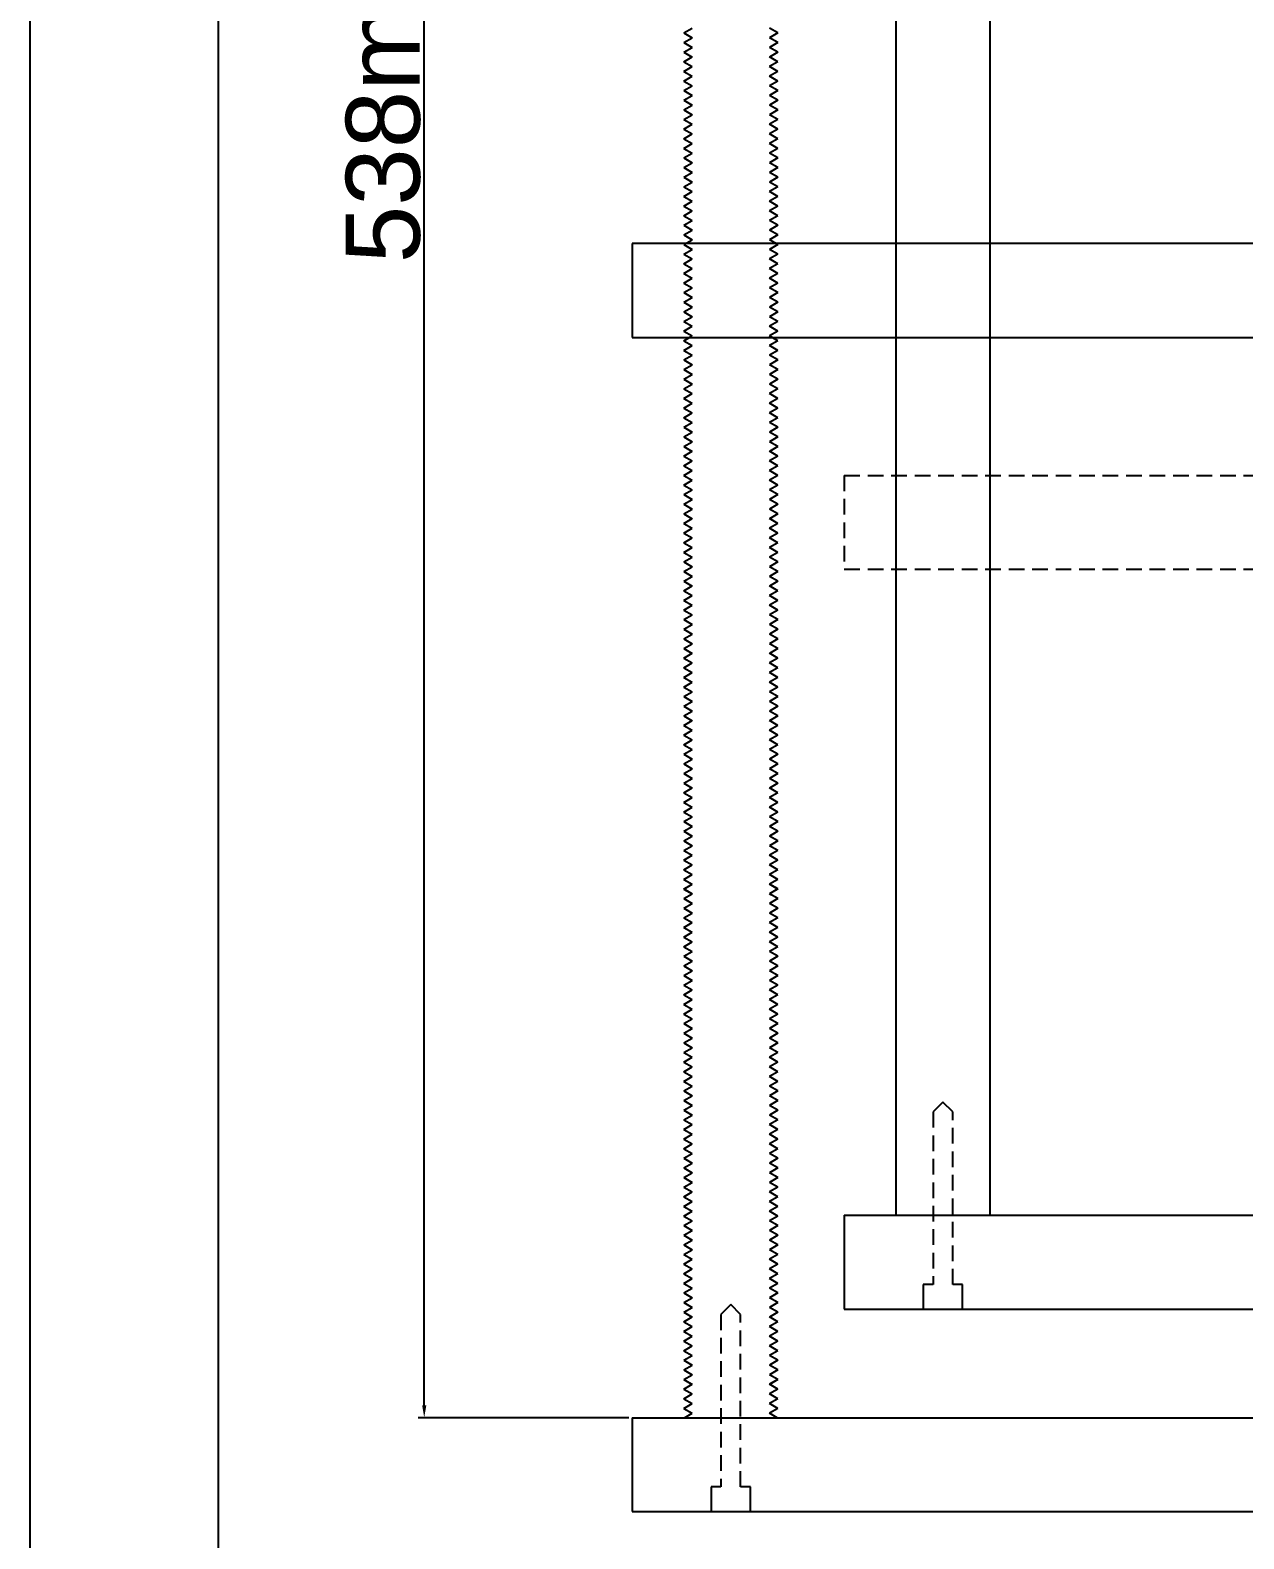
# Model space of a CAD drawing. Header units: centimetres. Extents: x 6534 to 31506, y 42826 to 109107.
# Drawn here: x 19655.5 to 19901.5, y 44688.5 to 44994.4 of the extents above; entities that cross this region are included whole.
import ezdxf

# ---------------------------------------------------------------- set-up
doc = ezdxf.new("R2010")
doc.units = ezdxf.units.CM
doc.header["$LTSCALE"] = 0.5
doc.linetypes.add('DASHED2', pattern=[9.525, 6.35, -3.175])
doc.styles.get("Standard").update_dxf_attribs({"font": 'arial.ttf'})
doc.dimstyles.new('ISO-25', dxfattribs={"dimtxt": 15, "dimasz": 2.5, "dimexe": 1.25, "dimexo": 0.625, "dimtad": 1, "dimtxsty": 'Standard', "dimcen": 2.5, "dimclrd": 1, "dimclre": 1, "dimadec": 0, "dimazin": 0, "dimtfac": 1, "dimtmove": 0, "dimatfit": 3, "dimfxl": 1, "dimarcsym": 0})

# ---------------------------------------------------------------- blocks, each defined once
blk = doc.blocks.new('*D563')
at = {"color": 1, "lineweight": -2, "transparency": 16777216}
for p, q in [((19796.83, 45251.08), (19734.08, 45251.08)), ((19735.33, 44715.58), (19735.33, 45248.58)), ((19776.83, 44713.08), (19734.08, 44713.08))]:
    blk.add_line(p, q, dxfattribs=at)
at = {"color": 1, "transparency": 16777216}
for points in [[(19734.91, 45248.58), (19735.75, 45248.58), (19735.33, 45251.08)], [(19734.91, 44715.58), (19735.75, 44715.58), (19735.33, 44713.08)]]:
    blk.add_solid(points, dxfattribs=at)
at = {"layer": 'Defpoints', "color": 0, "transparency": 16777216}
for p in [(19735.33, 45251.08), (19797.46, 45251.08), (19777.46, 44713.08)]:
    blk.add_point(p, dxfattribs=at)
at = {"color": 0, "transparency": 16777216, "insert": (19727.04, 44982.08), "char_height": 15, "attachment_point": 5, "rotation": 90}
blk.add_mtext('538mm', dxfattribs=at)

msp = doc.modelspace()

# ---------------------------------------------------------------- linework, layer by layer
for p, q in [((19655.456, 44447.984), (19655.456, 45527.984)), ((19693.556, 45512.203), (19693.556, 44447.984)), ((19830.939, 45294.134), (19830.939, 44754.134)), ((19849.981, 45294.134), (19849.981, 44754.134)), ((19787.931, 44993.834), (19789.623, 44994.811)), ((19806.981, 44993.834), (19805.289, 44994.811)), ((19787.931, 44993.834), (19789.623, 44992.858)), ((19787.931, 44991.884), (19789.623, 44992.861)), ((19787.931, 44991.884), (19789.623, 44990.908)), ((19806.981, 44993.834), (19805.289, 44992.858)), ((19806.981, 44991.884), (19805.289, 44992.861)), ((19806.981, 44991.884), (19805.289, 44990.908)), ((19787.934, 44989.933), (19789.626, 44990.909)), ((19787.934, 44989.933), (19789.626, 44988.956)), ((19787.934, 44987.983), (19789.626, 44988.959)), ((19806.978, 44989.933), (19805.286, 44990.909)), ((19806.978, 44989.933), (19805.286, 44988.956)), ((19806.978, 44987.983), (19805.286, 44988.959)), ((19787.934, 44987.983), (19789.626, 44987.006)), ((19787.934, 44986.033), (19789.626, 44987.009)), ((19787.934, 44986.033), (19789.626, 44985.056)), ((19806.978, 44987.983), (19805.286, 44987.006)), ((19806.978, 44986.033), (19805.286, 44987.009)), ((19806.978, 44986.033), (19805.286, 44985.056)), ((19787.934, 44984.083), (19789.626, 44985.059)), ((19787.934, 44984.083), (19788.411, 44983.808)), ((19787.934, 44984.083), (19789.626, 44983.106)), ((19787.934, 44982.133), (19789.626, 44983.109)), ((19787.934, 44982.133), (19789.626, 44981.156)), ((19806.978, 44984.083), (19805.286, 44985.059)), ((19806.984, 44984.083), (19805.292, 44983.106)), ((19806.984, 44982.133), (19805.292, 44983.109)), ((19806.984, 44982.133), (19805.292, 44981.156)), ((19806.978, 44984.083), (19806.501, 44983.808)), ((19787.934, 44980.183), (19789.626, 44981.159)), ((19787.934, 44980.183), (19789.626, 44979.206)), ((19787.934, 44978.233), (19789.626, 44979.209)), ((19806.984, 44980.183), (19805.292, 44981.159)), ((19806.984, 44980.183), (19805.292, 44979.206)), ((19806.984, 44978.233), (19805.292, 44979.209)), ((19787.934, 44978.233), (19789.626, 44977.256)), ((19787.934, 44976.283), (19789.626, 44977.259)), ((19787.934, 44976.283), (19789.626, 44975.306)), ((19806.984, 44978.233), (19805.292, 44977.256)), ((19806.984, 44976.283), (19805.292, 44977.259)), ((19806.984, 44976.283), (19805.292, 44975.306)), ((19787.934, 44974.333), (19789.626, 44975.309)), ((19787.934, 44974.333), (19789.626, 44973.356)), ((19787.934, 44972.383), (19789.626, 44973.359)), ((19806.984, 44974.333), (19805.292, 44975.309)), ((19806.984, 44974.333), (19805.292, 44973.356)), ((19806.984, 44972.383), (19805.292, 44973.359)), ((19787.934, 44972.383), (19789.626, 44971.406)), ((19787.934, 44970.433), (19789.626, 44971.409)), ((19787.934, 44970.433), (19789.626, 44969.456)), ((19806.984, 44972.383), (19805.292, 44971.406)), ((19806.984, 44970.433), (19805.292, 44971.409)), ((19806.984, 44970.433), (19805.292, 44969.456)), ((19787.934, 44968.483), (19789.626, 44969.459)), ((19787.934, 44968.483), (19789.626, 44967.506)), ((19787.934, 44966.533), (19789.626, 44967.509)), ((19806.984, 44968.483), (19805.292, 44969.459)), ((19806.984, 44968.483), (19805.292, 44967.506)), ((19806.984, 44966.533), (19805.292, 44967.509)), ((19787.934, 44966.533), (19789.626, 44965.556)), ((19787.934, 44964.583), (19789.626, 44965.559)), ((19787.934, 44964.583), (19789.626, 44963.606)), ((19806.984, 44966.533), (19805.292, 44965.556)), ((19806.984, 44964.583), (19805.292, 44965.559)), ((19806.984, 44964.583), (19805.292, 44963.606)), ((19787.934, 44962.633), (19789.626, 44963.609)), ((19787.934, 44962.633), (19789.626, 44961.656)), ((19787.934, 44960.683), (19789.626, 44961.659)), ((19787.934, 44960.683), (19789.626, 44959.706)), ((19787.935, 44960.681), (19789.628, 44959.704)), ((19806.984, 44962.633), (19805.292, 44963.609)), ((19806.984, 44962.633), (19805.292, 44961.656)), ((19806.984, 44960.683), (19805.292, 44961.659)), ((19806.984, 44960.683), (19805.292, 44959.706)), ((19806.985, 44960.681), (19805.293, 44959.704)), ((19787.935, 44958.731), (19789.628, 44959.708)), ((19787.935, 44958.731), (19789.628, 44957.754)), ((19787.935, 44956.781), (19789.628, 44957.758)), ((19806.985, 44958.731), (19805.293, 44959.708)), ((19806.985, 44958.731), (19805.293, 44957.754)), ((19806.985, 44956.781), (19805.293, 44957.758)), ((19787.935, 44956.781), (19789.628, 44955.804)), ((19787.935, 44954.831), (19789.628, 44955.808)), ((19787.935, 44954.831), (19789.628, 44953.854)), ((19806.985, 44956.781), (19805.293, 44955.804)), ((19806.985, 44954.831), (19805.293, 44955.808)), ((19806.985, 44954.831), (19805.293, 44953.854)), ((19787.935, 44952.881), (19789.628, 44953.858)), ((19787.935, 44952.881), (19789.628, 44951.904)), ((19787.935, 44950.931), (19789.628, 44951.908)), ((19806.985, 44952.881), (19805.293, 44953.858)), ((19806.985, 44952.881), (19805.293, 44951.904)), ((19806.985, 44950.931), (19805.293, 44951.908)), ((20083.456, 44951.134), (19777.456, 44951.134)), ((19777.456, 44951.134), (19777.456, 44932.084)), ((19787.935, 44950.931), (19789.628, 44949.954)), ((19787.935, 44948.981), (19789.628, 44949.958)), ((19787.935, 44948.981), (19789.628, 44948.004)), ((19806.985, 44950.931), (19805.293, 44949.954)), ((19806.985, 44948.981), (19805.293, 44949.958)), ((19806.985, 44948.981), (19805.293, 44948.004)), ((19787.935, 44947.031), (19789.628, 44948.008)), ((19787.935, 44947.031), (19789.628, 44946.054)), ((19787.935, 44945.081), (19789.628, 44946.058)), ((19806.985, 44947.031), (19805.293, 44948.008)), ((19806.985, 44947.031), (19805.293, 44946.054)), ((19806.985, 44945.081), (19805.293, 44946.058)), ((19787.935, 44945.081), (19789.628, 44944.104)), ((19787.935, 44943.131), (19789.628, 44944.108)), ((19787.935, 44943.131), (19789.628, 44942.154)), ((19806.985, 44945.081), (19805.293, 44944.104)), ((19806.985, 44943.131), (19805.293, 44944.108)), ((19806.985, 44943.131), (19805.293, 44942.154)), ((19787.935, 44941.181), (19789.628, 44942.158)), ((19787.935, 44941.181), (19789.628, 44940.204)), ((19787.935, 44939.231), (19789.628, 44940.208)), ((19806.985, 44941.181), (19805.293, 44942.158)), ((19806.985, 44941.181), (19805.293, 44940.204)), ((19806.985, 44939.231), (19805.293, 44940.208)), ((19787.935, 44939.231), (19789.628, 44938.254)), ((19787.935, 44937.281), (19789.628, 44938.258)), ((19787.935, 44937.281), (19789.628, 44936.304)), ((19787.935, 44935.331), (19789.628, 44936.308)), ((19806.985, 44939.231), (19805.293, 44938.254)), ((19806.985, 44937.281), (19805.293, 44938.258)), ((19806.985, 44937.281), (19805.293, 44936.304)), ((19806.985, 44935.331), (19805.293, 44936.308)), ((19787.935, 44935.331), (19789.628, 44934.354)), ((19787.935, 44933.381), (19789.628, 44934.358)), ((19787.935, 44933.381), (19789.628, 44932.404)), ((19806.985, 44935.331), (19805.293, 44934.354)), ((19806.985, 44933.381), (19805.293, 44934.358)), ((19806.985, 44933.381), (19805.293, 44932.404)), ((19777.456, 44932.084), (20083.456, 44932.084)), ((19787.935, 44931.431), (19789.628, 44932.408)), ((19787.935, 44931.431), (19789.628, 44930.454)), ((19787.935, 44929.481), (19789.628, 44930.458)), ((19806.985, 44931.431), (19805.293, 44932.408)), ((19806.985, 44931.431), (19805.293, 44930.454)), ((19806.985, 44929.481), (19805.293, 44930.458)), ((19787.935, 44929.481), (19789.628, 44928.504)), ((19787.935, 44927.531), (19789.628, 44928.508)), ((19787.935, 44927.531), (19789.628, 44926.554)), ((19806.985, 44929.481), (19805.293, 44928.504)), ((19806.985, 44927.531), (19805.293, 44928.508)), ((19806.985, 44927.531), (19805.293, 44926.554)), ((19787.935, 44925.581), (19789.628, 44926.558)), ((19787.935, 44925.581), (19789.628, 44924.604)), ((19787.935, 44923.631), (19789.628, 44924.608)), ((19806.985, 44925.581), (19805.293, 44926.558)), ((19806.985, 44925.581), (19805.293, 44924.604)), ((19806.985, 44923.631), (19805.293, 44924.608)), ((19787.935, 44923.631), (19789.628, 44922.654)), ((19787.935, 44921.681), (19789.628, 44922.658)), ((19787.935, 44921.681), (19789.628, 44920.704)), ((19806.985, 44923.631), (19805.293, 44922.654)), ((19806.985, 44921.681), (19805.293, 44922.658)), ((19806.985, 44921.681), (19805.293, 44920.704)), ((19787.935, 44919.731), (19789.628, 44920.708)), ((19787.935, 44919.731), (19789.628, 44918.754)), ((19787.935, 44917.781), (19789.628, 44918.758)), ((19806.985, 44919.731), (19805.293, 44920.708)), ((19806.985, 44919.731), (19805.293, 44918.754)), ((19806.985, 44917.781), (19805.293, 44918.758)), ((19787.935, 44917.781), (19789.628, 44916.804)), ((19787.935, 44915.831), (19789.628, 44916.808)), ((19787.935, 44915.831), (19789.628, 44914.854)), ((19787.935, 44913.881), (19789.628, 44914.858)), ((19806.985, 44917.781), (19805.293, 44916.804)), ((19806.985, 44915.831), (19805.293, 44916.808)), ((19806.985, 44915.831), (19805.293, 44914.854)), ((19806.985, 44913.881), (19805.293, 44914.858)), ((19787.935, 44913.881), (19789.628, 44912.904)), ((19787.935, 44911.931), (19789.628, 44912.908)), ((19787.935, 44911.931), (19789.628, 44910.954)), ((19806.985, 44913.881), (19805.293, 44912.904)), ((19806.985, 44911.931), (19805.293, 44912.908)), ((19806.985, 44911.931), (19805.293, 44910.954)), ((19787.935, 44909.981), (19789.628, 44910.958)), ((19787.935, 44909.981), (19789.628, 44909.004)), ((19787.935, 44908.031), (19789.628, 44909.008)), ((19806.985, 44909.981), (19805.293, 44910.958)), ((19806.985, 44909.981), (19805.293, 44909.004)), ((19806.985, 44908.031), (19805.293, 44909.008)), ((19787.935, 44908.031), (19789.628, 44907.054)), ((19787.935, 44906.081), (19789.628, 44907.058)), ((19787.935, 44906.081), (19789.628, 44905.104)), ((19806.985, 44908.031), (19805.293, 44907.054)), ((19806.985, 44906.081), (19805.293, 44907.058)), ((19806.985, 44906.081), (19805.293, 44905.104)), ((19787.939, 44904.129), (19789.631, 44905.106)), ((19787.939, 44904.129), (19789.631, 44903.152)), ((19787.939, 44902.179), (19789.631, 44903.156)), ((19806.982, 44904.129), (19805.29, 44905.106)), ((19806.982, 44904.129), (19805.29, 44903.152)), ((19806.982, 44902.179), (19805.29, 44903.156)), ((19787.939, 44902.179), (19789.631, 44901.202)), ((19787.939, 44900.229), (19789.631, 44901.206)), ((19787.939, 44900.229), (19789.631, 44899.252)), ((19806.982, 44902.179), (19805.29, 44901.202)), ((19806.982, 44900.229), (19805.29, 44901.206)), ((19806.982, 44900.229), (19805.29, 44899.252)), ((19787.939, 44898.279), (19789.631, 44899.256)), ((19787.939, 44898.279), (19788.415, 44898.004)), ((19787.939, 44898.279), (19789.631, 44897.302)), ((19787.939, 44896.329), (19789.631, 44897.306)), ((19806.982, 44898.279), (19805.29, 44899.256)), ((19806.989, 44898.279), (19805.297, 44897.302)), ((19806.989, 44896.329), (19805.297, 44897.306)), ((19806.982, 44898.279), (19806.506, 44898.004)), ((19787.939, 44896.329), (19789.631, 44895.352)), ((19787.939, 44894.379), (19789.631, 44895.356)), ((19787.939, 44894.379), (19789.631, 44893.402)), ((19787.939, 44892.429), (19789.631, 44893.406)), ((19806.989, 44896.329), (19805.297, 44895.352)), ((19806.989, 44894.379), (19805.297, 44895.356)), ((19806.989, 44894.379), (19805.297, 44893.402)), ((19806.989, 44892.429), (19805.297, 44893.406)), ((19787.939, 44892.429), (19789.631, 44891.452)), ((19787.939, 44890.479), (19789.631, 44891.456)), ((19787.939, 44890.479), (19789.631, 44889.502)), ((19806.989, 44892.429), (19805.297, 44891.452)), ((19806.989, 44890.479), (19805.297, 44891.456)), ((19806.989, 44890.479), (19805.297, 44889.502)), ((19787.939, 44888.529), (19789.631, 44889.506)), ((19787.939, 44888.529), (19789.631, 44887.552)), ((19787.939, 44886.579), (19789.631, 44887.556)), ((19806.989, 44888.529), (19805.297, 44889.506)), ((19806.989, 44888.529), (19805.297, 44887.552)), ((19806.989, 44886.579), (19805.297, 44887.556)), ((19787.939, 44886.579), (19789.631, 44885.602)), ((19787.939, 44884.629), (19789.631, 44885.606)), ((19787.939, 44884.629), (19789.631, 44883.652)), ((19806.989, 44886.579), (19805.297, 44885.602)), ((19806.989, 44884.629), (19805.297, 44885.606)), ((19806.989, 44884.629), (19805.297, 44883.652)), ((19787.939, 44882.679), (19789.631, 44883.656)), ((19787.939, 44882.679), (19789.631, 44881.702)), ((19787.939, 44880.729), (19789.631, 44881.706)), ((19806.989, 44882.679), (19805.297, 44883.656)), ((19806.989, 44882.679), (19805.297, 44881.702)), ((19806.989, 44880.729), (19805.297, 44881.706)), ((19787.939, 44880.729), (19789.631, 44879.752)), ((19787.939, 44878.779), (19789.631, 44879.756)), ((19787.939, 44878.779), (19789.631, 44877.802)), ((19806.989, 44880.729), (19805.297, 44879.752)), ((19806.989, 44878.779), (19805.297, 44879.756)), ((19806.989, 44878.779), (19805.297, 44877.802)), ((19787.939, 44876.829), (19789.631, 44877.806)), ((19787.939, 44876.829), (19789.631, 44875.852)), ((19787.939, 44874.879), (19789.631, 44875.856)), ((19806.989, 44876.829), (19805.297, 44877.806)), ((19806.989, 44876.829), (19805.297, 44875.852)), ((19806.989, 44874.879), (19805.297, 44875.856)), ((19787.939, 44874.879), (19789.631, 44873.902)), ((19787.939, 44872.925), (19789.631, 44873.902)), ((19787.939, 44872.925), (19789.631, 44871.948)), ((19806.989, 44874.879), (19805.297, 44873.902)), ((19806.989, 44872.925), (19805.297, 44873.902)), ((19806.989, 44872.925), (19805.297, 44871.948)), ((19787.939, 44870.975), (19789.631, 44871.952)), ((19787.939, 44870.975), (19789.631, 44869.998)), ((19787.939, 44869.025), (19789.631, 44870.002)), ((19787.939, 44869.025), (19789.631, 44868.048)), ((19806.989, 44870.975), (19805.297, 44871.952)), ((19806.989, 44870.975), (19805.297, 44869.998)), ((19806.989, 44869.025), (19805.297, 44870.002)), ((19806.989, 44869.025), (19805.297, 44868.048)), ((19787.939, 44867.075), (19789.631, 44868.052)), ((19787.939, 44867.075), (19789.631, 44866.098)), ((19787.939, 44865.125), (19789.631, 44866.102)), ((19806.989, 44867.075), (19805.297, 44868.052)), ((19806.989, 44867.075), (19805.297, 44866.098)), ((19806.989, 44865.125), (19805.297, 44866.102)), ((19787.939, 44865.125), (19789.631, 44864.148)), ((19787.939, 44863.175), (19789.631, 44864.152)), ((19787.939, 44863.175), (19789.631, 44862.198)), ((19806.989, 44865.125), (19805.297, 44864.148)), ((19806.989, 44863.175), (19805.297, 44864.152)), ((19806.989, 44863.175), (19805.297, 44862.198)), ((19787.939, 44861.225), (19789.631, 44862.202)), ((19787.939, 44861.225), (19789.631, 44860.248)), ((19787.939, 44859.275), (19789.631, 44860.252)), ((19806.989, 44861.225), (19805.297, 44862.202)), ((19806.989, 44861.225), (19805.297, 44860.248)), ((19806.989, 44859.275), (19805.297, 44860.252)), ((19787.939, 44859.275), (19789.631, 44858.298)), ((19787.939, 44857.325), (19789.631, 44858.302)), ((19787.939, 44857.325), (19789.631, 44856.348)), ((19806.989, 44859.275), (19805.297, 44858.298)), ((19806.989, 44857.325), (19805.297, 44858.302)), ((19806.989, 44857.325), (19805.297, 44856.348)), ((19787.939, 44855.375), (19789.631, 44856.352)), ((19787.939, 44855.375), (19789.631, 44854.398)), ((19787.939, 44853.425), (19789.631, 44854.402)), ((19806.989, 44855.375), (19805.297, 44856.352)), ((19806.989, 44855.375), (19805.297, 44854.398)), ((19806.989, 44853.425), (19805.297, 44854.402)), ((19787.939, 44853.425), (19789.631, 44852.448)), ((19787.939, 44851.475), (19789.631, 44852.452)), ((19787.939, 44851.475), (19789.631, 44850.498)), ((19806.989, 44853.425), (19805.297, 44852.448)), ((19806.989, 44851.475), (19805.297, 44852.452)), ((19806.989, 44851.475), (19805.297, 44850.498)), ((19787.939, 44849.525), (19789.631, 44850.502)), ((19787.939, 44849.525), (19789.631, 44848.548)), ((19787.939, 44847.575), (19789.631, 44848.552)), ((19787.939, 44847.575), (19789.631, 44846.598)), ((19806.989, 44849.525), (19805.297, 44850.502)), ((19806.989, 44849.525), (19805.297, 44848.548)), ((19806.989, 44847.575), (19805.297, 44848.552)), ((19806.989, 44847.575), (19805.297, 44846.598)), ((19787.939, 44845.625), (19789.631, 44846.602)), ((19787.939, 44845.625), (19789.631, 44844.648)), ((19787.939, 44843.675), (19789.631, 44844.652)), ((19806.989, 44845.625), (19805.297, 44846.602)), ((19806.989, 44845.625), (19805.297, 44844.648)), ((19806.989, 44843.675), (19805.297, 44844.652)), ((19787.939, 44843.675), (19789.631, 44842.698)), ((19787.939, 44841.725), (19789.631, 44842.702)), ((19787.939, 44841.725), (19789.631, 44840.748)), ((19806.989, 44843.675), (19805.297, 44842.698)), ((19806.989, 44841.725), (19805.297, 44842.702)), ((19806.989, 44841.725), (19805.297, 44840.748)), ((19787.939, 44839.775), (19789.631, 44840.752)), ((19787.939, 44839.775), (19789.631, 44838.798)), ((19787.939, 44837.825), (19789.631, 44838.802)), ((19806.989, 44839.775), (19805.297, 44840.752)), ((19806.989, 44839.775), (19805.297, 44838.798)), ((19806.989, 44837.825), (19805.297, 44838.802)), ((19787.939, 44837.825), (19789.631, 44836.848)), ((19787.939, 44835.879), (19789.631, 44836.856)), ((19787.939, 44835.875), (19789.631, 44836.852)), ((19787.939, 44835.879), (19789.631, 44834.902)), ((19787.939, 44835.875), (19789.631, 44834.898)), ((19806.989, 44837.825), (19805.297, 44836.848)), ((19806.989, 44835.875), (19805.297, 44836.852)), ((19806.989, 44835.875), (19805.297, 44834.898)), ((19787.939, 44833.929), (19789.631, 44834.906)), ((19787.939, 44833.925), (19789.631, 44834.902)), ((19787.939, 44833.929), (19789.631, 44832.952)), ((19787.939, 44833.925), (19789.631, 44832.948)), ((19787.939, 44831.979), (19789.631, 44832.956)), ((19787.939, 44831.975), (19789.631, 44832.952)), ((19806.989, 44833.929), (19805.297, 44834.906)), ((19806.989, 44833.925), (19805.297, 44834.902)), ((19806.989, 44833.929), (19805.297, 44832.952)), ((19806.989, 44833.925), (19805.297, 44832.948)), ((19806.989, 44831.979), (19805.297, 44832.956)), ((19806.989, 44831.975), (19805.297, 44832.952)), ((19787.939, 44831.979), (19789.631, 44831.002)), ((19787.939, 44831.975), (19789.148, 44831.277)), ((19787.939, 44830.029), (19789.631, 44831.006)), ((19787.939, 44830.029), (19789.631, 44829.052)), ((19806.989, 44831.979), (19805.297, 44831.002)), ((19806.989, 44830.029), (19805.297, 44831.006)), ((19806.989, 44830.029), (19805.297, 44829.052)), ((19806.989, 44831.975), (19805.78, 44831.277)), ((19787.939, 44828.079), (19789.631, 44829.056)), ((19787.939, 44828.079), (19789.631, 44827.102)), ((19787.939, 44826.129), (19789.631, 44827.106)), ((19787.939, 44826.129), (19789.631, 44825.152)), ((19806.989, 44828.079), (19805.297, 44829.056)), ((19806.989, 44828.079), (19805.297, 44827.102)), ((19806.989, 44826.129), (19805.297, 44827.106)), ((19806.989, 44826.129), (19805.297, 44825.152)), ((19787.939, 44824.179), (19789.631, 44825.156)), ((19787.939, 44824.179), (19789.631, 44823.202)), ((19787.939, 44824.175), (19789.631, 44823.198)), ((19787.939, 44824.171), (19789.631, 44823.194)), ((19787.939, 44822.229), (19789.631, 44823.206)), ((19787.939, 44822.225), (19789.631, 44823.202)), ((19787.939, 44822.221), (19789.631, 44823.198)), ((19806.989, 44824.179), (19805.297, 44825.156)), ((19806.989, 44824.179), (19805.297, 44823.202)), ((19806.989, 44822.229), (19805.297, 44823.206)), ((19806.989, 44822.225), (19805.297, 44823.202)), ((19806.989, 44822.221), (19805.297, 44823.198)), ((19787.939, 44822.229), (19789.148, 44821.531)), ((19787.939, 44822.225), (19789.631, 44821.248)), ((19787.939, 44822.221), (19789.631, 44821.244)), ((19787.939, 44820.275), (19789.631, 44821.252)), ((19787.939, 44820.271), (19789.631, 44821.248)), ((19787.939, 44820.275), (19789.631, 44819.298)), ((19787.939, 44820.271), (19789.148, 44819.573)), ((19806.989, 44822.225), (19805.297, 44821.248)), ((19806.989, 44822.221), (19805.297, 44821.244)), ((19806.989, 44820.275), (19805.297, 44821.252)), ((19806.989, 44820.271), (19805.297, 44821.248)), ((19806.989, 44820.275), (19805.297, 44819.298)), ((19806.989, 44822.229), (19805.78, 44821.531)), ((19806.989, 44820.271), (19805.78, 44819.573)), ((19787.939, 44818.325), (19789.631, 44819.302)), ((19787.939, 44818.325), (19789.631, 44817.348)), ((19787.939, 44816.375), (19789.631, 44817.352)), ((19789.254, 44819.084), (19789.631, 44819.302)), ((19805.673, 44819.084), (19805.297, 44819.302)), ((19806.989, 44818.325), (19805.297, 44819.302)), ((19806.989, 44818.325), (19805.297, 44817.348)), ((19806.989, 44816.375), (19805.297, 44817.352)), ((19787.939, 44816.375), (19789.631, 44815.398)), ((19787.939, 44814.425), (19789.631, 44815.402)), ((19787.939, 44814.425), (19789.631, 44813.448)), ((19806.989, 44816.375), (19805.297, 44815.398)), ((19806.989, 44814.425), (19805.297, 44815.402)), ((19806.989, 44814.425), (19805.297, 44813.448)), ((19787.939, 44812.475), (19789.631, 44813.452)), ((19787.939, 44812.475), (19789.631, 44811.498)), ((19787.939, 44810.525), (19789.631, 44811.502)), ((19806.989, 44812.475), (19805.297, 44813.452)), ((19806.989, 44812.475), (19805.297, 44811.498)), ((19806.989, 44810.525), (19805.297, 44811.502)), ((19787.939, 44810.525), (19789.631, 44809.548)), ((19787.939, 44808.575), (19789.631, 44809.552)), ((19787.939, 44808.575), (19789.631, 44807.598)), ((19806.989, 44810.525), (19805.297, 44809.548)), ((19806.989, 44808.575), (19805.297, 44809.552)), ((19806.989, 44808.575), (19805.297, 44807.598)), ((19787.939, 44806.625), (19789.631, 44807.602)), ((19787.939, 44806.625), (19789.631, 44805.648)), ((19787.939, 44804.675), (19789.631, 44805.652)), ((19787.939, 44804.675), (19789.631, 44803.698)), ((19806.989, 44806.625), (19805.297, 44807.602)), ((19806.989, 44806.625), (19805.297, 44805.648)), ((19806.989, 44804.675), (19805.297, 44805.652)), ((19806.989, 44804.675), (19805.297, 44803.698)), ((19787.939, 44802.725), (19789.631, 44803.702)), ((19787.939, 44802.725), (19789.631, 44801.748)), ((19787.939, 44800.775), (19789.631, 44801.752)), ((19806.989, 44802.725), (19805.297, 44803.702)), ((19806.989, 44802.725), (19805.297, 44801.748)), ((19806.989, 44800.775), (19805.297, 44801.752)), ((19787.939, 44800.775), (19789.631, 44799.798)), ((19787.939, 44798.825), (19789.631, 44799.802)), ((19787.939, 44798.825), (19789.631, 44797.848)), ((19806.989, 44800.775), (19805.297, 44799.798)), ((19806.989, 44798.825), (19805.297, 44799.802)), ((19806.989, 44798.825), (19805.297, 44797.848)), ((19787.939, 44796.875), (19789.631, 44797.852)), ((19787.939, 44796.875), (19789.631, 44795.898)), ((19787.939, 44794.925), (19789.631, 44795.902)), ((19806.989, 44796.875), (19805.297, 44797.852)), ((19806.989, 44796.875), (19805.297, 44795.898)), ((19806.989, 44794.925), (19805.297, 44795.902)), ((19787.939, 44794.925), (19789.631, 44793.948)), ((19787.939, 44792.975), (19789.631, 44793.952)), ((19787.939, 44792.975), (19789.631, 44791.998)), ((19806.989, 44794.925), (19805.297, 44793.948)), ((19806.989, 44792.975), (19805.297, 44793.952)), ((19806.989, 44792.975), (19805.297, 44791.998)), ((19787.942, 44791.023), (19789.634, 44792)), ((19787.942, 44791.023), (19789.634, 44790.046)), ((19787.942, 44789.073), (19789.634, 44790.05)), ((19806.985, 44791.023), (19805.293, 44792)), ((19806.985, 44791.023), (19805.293, 44790.046)), ((19806.985, 44789.073), (19805.293, 44790.05)), ((19787.942, 44789.073), (19789.634, 44788.096)), ((19787.942, 44787.123), (19789.634, 44788.1)), ((19787.942, 44787.123), (19789.634, 44786.146)), ((19806.985, 44789.073), (19805.293, 44788.096)), ((19806.985, 44787.123), (19805.293, 44788.1)), ((19806.985, 44787.123), (19805.293, 44786.146)), ((19787.942, 44785.173), (19789.634, 44786.15)), ((19787.942, 44785.173), (19788.418, 44784.898)), ((19787.942, 44785.173), (19789.634, 44784.196)), ((19787.942, 44783.223), (19789.634, 44784.2)), ((19806.985, 44785.173), (19805.293, 44786.15)), ((19806.992, 44785.173), (19805.3, 44784.196)), ((19806.992, 44783.223), (19805.3, 44784.2)), ((19806.985, 44785.173), (19806.509, 44784.898)), ((19787.942, 44783.223), (19789.634, 44782.246)), ((19787.942, 44781.273), (19789.634, 44782.25)), ((19787.942, 44781.273), (19789.634, 44780.296)), ((19787.942, 44779.323), (19789.634, 44780.3)), ((19806.992, 44783.223), (19805.3, 44782.246)), ((19806.992, 44781.273), (19805.3, 44782.25)), ((19806.992, 44781.273), (19805.3, 44780.296)), ((19806.992, 44779.323), (19805.3, 44780.3)), ((19787.942, 44779.323), (19789.634, 44778.346)), ((19787.942, 44777.373), (19789.634, 44778.35)), ((19787.942, 44777.373), (19789.634, 44776.396)), ((19806.992, 44779.323), (19805.3, 44778.346)), ((19806.992, 44777.373), (19805.3, 44778.35)), ((19806.992, 44777.373), (19805.3, 44776.396)), ((19787.942, 44775.423), (19789.634, 44776.4)), ((19787.942, 44775.423), (19789.634, 44774.446)), ((19787.942, 44773.473), (19789.634, 44774.45)), ((19806.992, 44775.423), (19805.3, 44776.4)), ((19806.992, 44775.423), (19805.3, 44774.446)), ((19806.992, 44773.473), (19805.3, 44774.45)), ((19840.456, 44777.084), (19838.456, 44775.084)), ((19842.456, 44775.084), (19840.456, 44777.084)), ((19787.942, 44773.473), (19789.634, 44772.496)), ((19787.942, 44771.523), (19789.634, 44772.5)), ((19787.942, 44771.523), (19789.634, 44770.546)), ((19806.992, 44773.473), (19805.3, 44772.496)), ((19806.992, 44771.523), (19805.3, 44772.5)), ((19806.992, 44771.523), (19805.3, 44770.546)), ((19787.942, 44769.573), (19789.634, 44770.55)), ((19787.942, 44769.573), (19789.634, 44768.596)), ((19787.942, 44767.623), (19789.634, 44768.6)), ((19806.992, 44769.573), (19805.3, 44770.55)), ((19806.992, 44769.573), (19805.3, 44768.596)), ((19806.992, 44767.623), (19805.3, 44768.6)), ((19787.942, 44767.623), (19789.634, 44766.646)), ((19787.942, 44765.673), (19789.634, 44766.65)), ((19787.942, 44765.673), (19789.634, 44764.696)), ((19806.992, 44767.623), (19805.3, 44766.646)), ((19806.992, 44765.673), (19805.3, 44766.65)), ((19806.992, 44765.673), (19805.3, 44764.696)), ((19787.942, 44763.723), (19789.634, 44764.7)), ((19787.942, 44763.723), (19789.634, 44762.746)), ((19787.942, 44761.773), (19789.634, 44762.75)), ((19806.992, 44763.723), (19805.3, 44764.7)), ((19806.992, 44763.723), (19805.3, 44762.746)), ((19806.992, 44761.773), (19805.3, 44762.75)), ((19787.942, 44761.773), (19789.634, 44760.796)), ((19787.942, 44759.819), (19789.634, 44760.796)), ((19787.942, 44759.819), (19789.634, 44758.842)), ((19787.942, 44757.869), (19789.634, 44758.846)), ((19806.992, 44761.773), (19805.3, 44760.796)), ((19806.992, 44759.819), (19805.3, 44760.796)), ((19806.992, 44759.819), (19805.3, 44758.842)), ((19806.992, 44757.869), (19805.3, 44758.846)), ((19787.942, 44757.869), (19789.634, 44756.892)), ((19787.942, 44755.919), (19789.634, 44756.896)), ((19787.942, 44755.919), (19789.634, 44754.942)), ((19806.992, 44757.869), (19805.3, 44756.892)), ((19806.992, 44755.919), (19805.3, 44756.896)), ((19806.992, 44755.919), (19805.3, 44754.942)), ((19787.942, 44753.969), (19789.634, 44754.946)), ((19787.942, 44753.969), (19789.634, 44752.992)), ((19787.942, 44752.019), (19789.634, 44752.996)), ((19806.992, 44753.969), (19805.3, 44754.946)), ((19806.992, 44753.969), (19805.3, 44752.992)), ((19806.992, 44752.019), (19805.3, 44752.996)), ((19820.456, 44754.134), (20040.456, 44754.134)), ((19820.456, 44754.134), (19820.456, 44735.084)), ((19787.942, 44752.019), (19789.634, 44751.042)), ((19787.942, 44750.069), (19789.634, 44751.046)), ((19787.942, 44750.069), (19789.634, 44749.092)), ((19806.992, 44752.019), (19805.3, 44751.042)), ((19806.992, 44750.069), (19805.3, 44751.046)), ((19806.992, 44750.069), (19805.3, 44749.092)), ((19787.942, 44748.119), (19789.634, 44749.096)), ((19787.942, 44748.119), (19789.634, 44747.142)), ((19787.942, 44746.169), (19789.634, 44747.146)), ((19806.992, 44748.119), (19805.3, 44749.096)), ((19806.992, 44748.119), (19805.3, 44747.142)), ((19806.992, 44746.169), (19805.3, 44747.146)), ((19787.942, 44746.169), (19789.634, 44745.192)), ((19787.942, 44744.219), (19789.634, 44745.196)), ((19787.942, 44744.219), (19789.634, 44743.242)), ((19806.992, 44746.169), (19805.3, 44745.192)), ((19806.992, 44744.219), (19805.3, 44745.196)), ((19806.992, 44744.219), (19805.3, 44743.242)), ((19787.942, 44742.269), (19789.634, 44743.246)), ((19787.942, 44742.269), (19789.634, 44741.292)), ((19787.942, 44740.319), (19789.634, 44741.296)), ((19806.992, 44742.269), (19805.3, 44743.246)), ((19806.992, 44742.269), (19805.3, 44741.292)), ((19806.992, 44740.319), (19805.3, 44741.296)), ((19787.942, 44740.319), (19789.634, 44739.342)), ((19787.942, 44738.369), (19789.634, 44739.346)), ((19787.942, 44738.369), (19789.634, 44737.392)), ((19787.942, 44736.419), (19789.634, 44737.396)), ((19806.992, 44740.319), (19805.3, 44739.342)), ((19806.992, 44738.369), (19805.3, 44739.346)), ((19806.992, 44738.369), (19805.3, 44737.392)), ((19806.992, 44736.419), (19805.3, 44737.396)), ((19838.456, 44740.084), (19836.456, 44740.084)), ((19836.456, 44740.084), (19836.456, 44735.084)), ((19844.456, 44740.084), (19842.456, 44740.084)), ((19844.456, 44735.084), (19844.456, 44740.084)), ((19787.942, 44736.419), (19789.634, 44735.442)), ((19787.942, 44734.469), (19789.634, 44735.446)), ((19787.942, 44734.469), (19789.634, 44733.492)), ((19797.456, 44736.034), (19795.456, 44734.034)), ((19799.456, 44734.034), (19797.456, 44736.034)), ((19806.992, 44736.419), (19805.3, 44735.442)), ((19806.992, 44734.469), (19805.3, 44735.446)), ((19806.992, 44734.469), (19805.3, 44733.492)), ((19820.456, 44735.084), (20040.456, 44735.084)), ((19836.456, 44735.084), (19844.456, 44735.084)), ((19787.942, 44732.519), (19789.634, 44733.496)), ((19787.942, 44732.519), (19789.634, 44731.542)), ((19787.942, 44730.569), (19789.634, 44731.546)), ((19806.992, 44732.519), (19805.3, 44733.496)), ((19806.992, 44732.519), (19805.3, 44731.542)), ((19806.992, 44730.569), (19805.3, 44731.546)), ((19787.942, 44730.569), (19789.634, 44729.592)), ((19787.942, 44728.619), (19789.634, 44729.596)), ((19787.942, 44728.619), (19789.634, 44727.642)), ((19806.992, 44730.569), (19805.3, 44729.592)), ((19806.992, 44728.619), (19805.3, 44729.596)), ((19806.992, 44728.619), (19805.3, 44727.642)), ((19787.942, 44726.669), (19789.634, 44727.646)), ((19787.942, 44726.669), (19789.634, 44725.692)), ((19787.942, 44724.719), (19789.634, 44725.696)), ((19806.992, 44726.669), (19805.3, 44727.646)), ((19806.992, 44726.669), (19805.3, 44725.692)), ((19806.992, 44724.719), (19805.3, 44725.696)), ((19787.942, 44724.719), (19789.634, 44723.742)), ((19787.942, 44722.773), (19789.634, 44723.75)), ((19787.942, 44722.769), (19789.634, 44723.746)), ((19787.942, 44722.773), (19789.634, 44721.796)), ((19787.942, 44722.769), (19789.634, 44721.792)), ((19806.992, 44724.719), (19805.3, 44723.742)), ((19806.992, 44722.769), (19805.3, 44723.746)), ((19806.992, 44722.769), (19805.3, 44721.792)), ((19787.942, 44720.823), (19789.634, 44721.8)), ((19787.942, 44720.819), (19789.634, 44721.796)), ((19787.942, 44720.823), (19789.634, 44719.846)), ((19787.942, 44720.819), (19789.634, 44719.842)), ((19787.942, 44718.873), (19789.634, 44719.85)), ((19787.942, 44718.869), (19789.634, 44719.846)), ((19806.992, 44720.823), (19805.3, 44721.8)), ((19806.992, 44720.819), (19805.3, 44721.796)), ((19806.992, 44720.823), (19805.3, 44719.846)), ((19806.992, 44720.819), (19805.3, 44719.842)), ((19806.992, 44718.873), (19805.3, 44719.85)), ((19806.992, 44718.869), (19805.3, 44719.846)), ((19787.942, 44718.873), (19789.634, 44717.896)), ((19787.942, 44718.869), (19789.151, 44718.171)), ((19787.942, 44716.923), (19789.634, 44717.9)), ((19787.942, 44716.923), (19789.634, 44715.946)), ((19806.992, 44718.873), (19805.3, 44717.896)), ((19806.992, 44716.923), (19805.3, 44717.9)), ((19806.992, 44716.923), (19805.3, 44715.946)), ((19806.992, 44718.869), (19805.783, 44718.171)), ((19777.456, 44713.084), (20083.456, 44713.084)), ((19777.456, 44713.084), (19777.456, 44694.034)), ((19787.942, 44714.969), (19789.634, 44715.946)), ((19787.942, 44714.965), (19789.634, 44715.942)), ((19787.942, 44714.969), (19789.634, 44713.992)), ((19787.942, 44714.965), (19789.634, 44713.989)), ((19788.055, 44713.084), (19789.634, 44713.996)), ((19788.062, 44713.084), (19789.634, 44713.992)), ((19806.992, 44714.969), (19805.3, 44715.946)), ((19806.992, 44714.965), (19805.3, 44715.942)), ((19806.992, 44714.969), (19805.3, 44713.992)), ((19806.992, 44714.965), (19805.3, 44713.989)), ((19806.879, 44713.084), (19805.3, 44713.996)), ((19806.873, 44713.084), (19805.3, 44713.992)), ((19795.456, 44699.034), (19793.456, 44699.034)), ((19793.456, 44699.034), (19793.456, 44694.034)), ((19801.456, 44699.034), (19799.456, 44699.034)), ((19801.456, 44694.034), (19801.456, 44699.034)), ((19777.456, 44694.034), (20083.456, 44694.034)), ((19793.456, 44694.034), (19801.456, 44694.034))]:
    msp.add_line(p, q)
at = {"color": 30, "linetype": 'DASHED2', "true_color": 0xf8991e}
for p, q in [((19820.456, 44904.134), (20040.456, 44904.134)), ((19820.456, 44904.134), (19820.456, 44885.084)), ((19820.456, 44885.084), (20040.456, 44885.084))]:
    msp.add_line(p, q, dxfattribs=at)
at = {"linetype": 'DASHED2'}
for p, q in [((19838.456, 44775.084), (19838.456, 44740.084)), ((19842.456, 44740.084), (19842.456, 44775.084)), ((19795.456, 44734.034), (19795.456, 44699.034)), ((19799.456, 44699.034), (19799.456, 44734.034))]:
    msp.add_line(p, q, dxfattribs=at)

# ---------------------------------------------------------------- dimensions: what is measured, and where the dimension line sits
dim = msp.add_linear_dim(base=(19735.329, 45251.084), p1=(19777.456, 44713.084), p2=(19797.456, 45251.084), angle=90, dimstyle='ISO-25', override={"dimpost": 'mm'})
dim.commit()
dim.dimension.update_dxf_attribs({"geometry": '*D563', "text_midpoint": (19727.04, 44982.084)})

doc.saveas('drawing.dxf')
